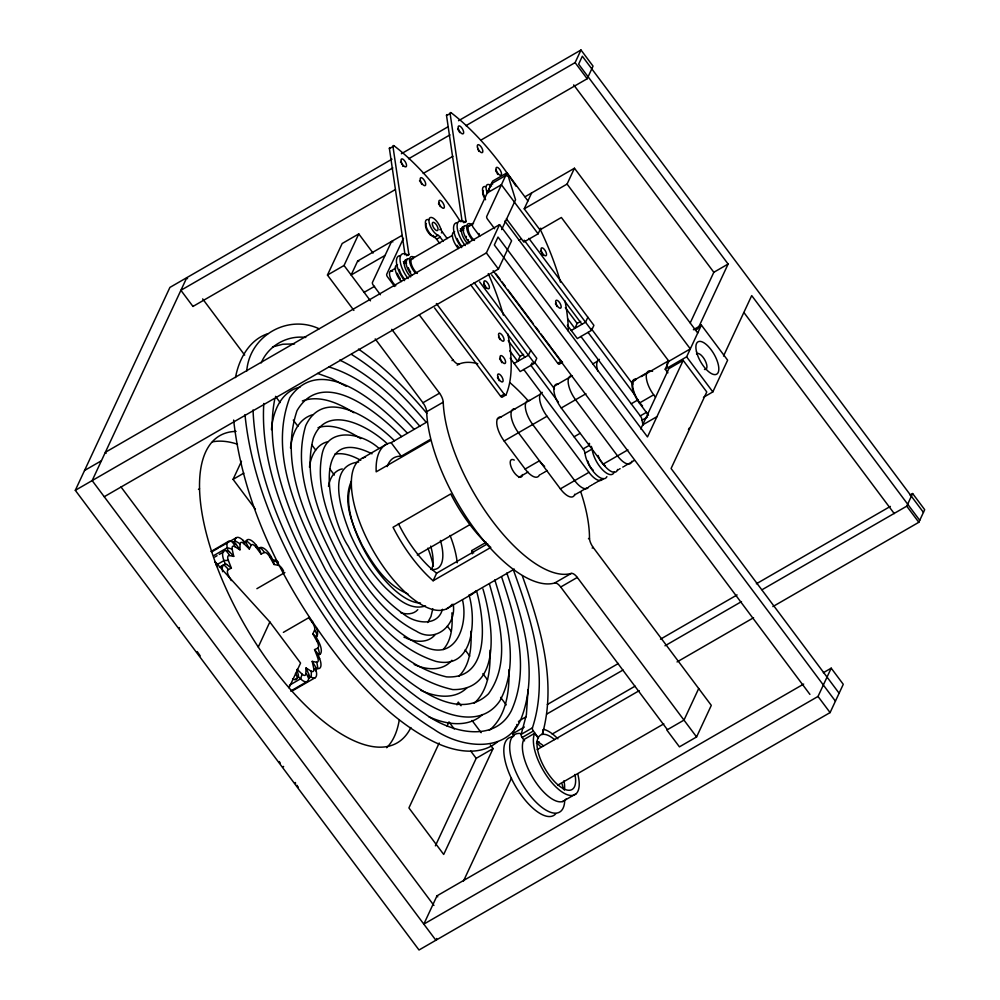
<?xml version="1.0" encoding="UTF-8"?>
<svg xmlns="http://www.w3.org/2000/svg" width="1000" height="1000" viewBox="0 0 1000 1000"><rect width="100%" height="100%" fill="white"/><g stroke="black" fill="none" stroke-linecap="round" stroke-linejoin="round"><path stroke-width="1.5" d="M453.2 604.237C456.85 625.075 435.412 643.612 416.3 631.15C384.288 614.975 362.8 584.025 345.513 553.625C330.138 523.2 314.938 488.325 322.2 453.587C328.413 425.637 363.575 433.663 379.062 448.5M283.6 571.138A6.412 2.637 60 0 0 278.337 565.325L274 564.462L273.587 560.475M213.875 555.513L227.262 547.788A12.825 5.288 60 0 1 232.562 542.137L234.525 545.237A26.387 18.975 -57.9 0 1 234.887 546.638L239.925 549.812L240.062 544.188A26.387 19.913 1.3 0 0 238.925 543.15L235.413 540.975L232.7 542.3M289.413 685.275L300.562 678.825A12.825 5.288 60 0 0 308.637 678.125L306.925 674.675A26.387 19.913 1.3 0 0 305.887 673.587L306.025 667.962L311.062 671.125A26.387 18.975 -57.9 0 1 311.325 672.588L311.288 676.612L308.775 678.3M308.637 678.125L308.7 675.562L311 677.013A12.825 5.288 60 0 0 316.3 671.363L314.713 668.988A26.387 14.775 -12.2 0 0 313.712 668.3L312.213 661.363L316.55 662.237A26.387 22.613 -78.7 0 1 317.125 663.812L317.838 668.175L315.363 669.875M263.8 403.462C260.45 458.562 281.488 511.887 305.738 560.312C332.975 611.425 367.55 660.325 414.45 695.188C437.238 712.887 479.125 731.087 499.8 700.962C520.188 663.4 506.662 618.038 494.812 579.9M271.45 429.675C272.775 412.987 279.887 393.5 297.275 387.85M290.512 447.975C291.8 434.3 298.4 418.575 312.875 414.675M432.812 608.775L430.962 616.525L427.663 622.525M309.488 467.212C310.637 456.438 316.363 444.275 327.875 441.7M328.488 486.413C329.55 478.775 334.087 470.475 342.262 468.9M235.487 377.562C238.863 359.225 249.125 339.875 267.85 333.675M246.737 371.062C249.425 336.15 287.337 313.9 319.1 328.762M274.812 398.837C265.212 447.587 283.425 496.812 302.762 540.887C327.013 591.838 359.3 640.163 402.825 676.637C424.988 694.663 462.887 718.688 488.5 693.787C511.562 661.838 499.225 618.663 489.462 584.038M557.875 738.812A37.312 15.375 60 0 0 543.7 729.362L542.163 734.425A31.45 12.962 60 0 1 554.525 739.587M312.6 621.388L312.512 621.625A26.387 6.662 -36.8 0 1 312.2 622.375A6.412 2.637 60 0 1 314.6 630.15A26.387 23.1 25 0 1 315.575 631.55L317.3 635.212L316.325 637.525L318.238 640.938A12.825 5.288 60 0 1 319.713 654.388L318.25 655.088L319.613 658.55A12.825 5.288 60 0 1 317.6 668.587L315.613 668.188L316.3 671.363M442.475 609.263C437.562 627.388 414.525 623.325 403.338 613.862C379.05 597 361.712 571.925 348.175 546.038C330.462 519.938 307.462 421.675 372 453.812M524.562 740.9L522.137 737.5A2.712 1.125 60 0 1 521.175 734.35L526.388 714.775L528.038 689.638M522.388 576.038C540.262 625.938 557.137 681.525 542.325 734.338A31.45 12.962 60 0 0 538.237 737.8L533.387 731A2.712 1.125 60 0 1 532.425 727.85C549.562 675.438 531.4 619.25 513.25 569.6M823.337 672.712L831.2 668.175L843.275 684.312L830.088 712.588L419.012 950L75.3 490.325L169.913 287.413L391.962 159.175M392.812 167.9L180.9 290.3L192.963 306.438L193.337 305.65M353.888 310.413L327.45 275.062L342.175 243.5L358.762 233.912L373.075 253.062M255.4 509.225L233.062 479.363L241.488 461.287M327.45 275.062L344.038 265.487L358.762 233.912M401.975 235.425L357.663 261.012L351.15 274.988L385.062 255.4M364.525 291.475L364.125 292.35L374.562 286.325M232.562 542.137L234.875 543.587L234.925 541.013A12.825 5.288 60 0 1 243 540.325L244.075 542.712A26.387 13.475 -45.6 0 1 244.1 543.837L249.363 549L251.112 545.237A26.387 23.1 25 0 0 250.037 543.9L246.675 540.962L243.975 542.25M403.475 238.3L386.725 274.225A2.263 0.938 60 0 0 387.575 276.975L394.688 286.5M216.025 564.15L215.212 561.862L269.837 621.975L258.275 647.05M501.662 229.587L515.55 199.8L508.35 176.513L505.838 175.425L491.562 183.675L472.413 224.737A2.263 0.938 60 0 0 473.263 227.475L479.738 236.137M527.925 200.9L506.95 172.838L486.7 216.488A2.263 0.938 60 0 0 487.55 219.225L494.663 228.75M75.3 490.325L486.362 252.913L499.55 224.638L511.613 240.775L498.438 269.05L104.237 496.725M465.925 125.675L575.1 62.625L580.988 50L593.05 66.137L587.163 78.763L480.65 140.275M319.713 654.388L318.587 649.675A26.387 24.038 64.6 0 0 317.762 648.112A6.412 2.637 60 0 0 317.038 641.388L312.85 633.913L314.6 630.15M289.037 687.825L300.575 663.075L269.837 621.975M667.913 372.825L665.2 369.2L668.888 361.275L561.375 217.488L539.963 229.862L524.225 208.825L531.613 192.963M506.388 218.762L523.825 242.075L538.112 233.825L540.75 228.162M524.225 208.825L567.075 184.075L574.462 168.225L697.712 333.038M523.587 354.375L520.025 356.438L517.712 361.388L509.837 350.875M530.737 350.25L528.425 355.2L514.138 363.45M532.062 362.887L530.9 365.363L558.425 402.175M433.113 580.763L490.812 547.438A86.312 35.562 60 0 1 450.737 493.938L393.038 527.263A86.312 35.562 60 0 0 433.113 580.763L436.637 573.2L487.638 543.75M510.2 358.188L520.2 371.55L534.475 363.3L536.788 358.35L479.6 281.863M580.725 321.375L577.15 323.438L574.837 328.4L567.762 318.925M587.863 317.25L585.55 322.212L571.263 330.462M567.337 325.2L577.325 338.562L591.6 330.312L593.913 325.35L528.862 238.35M439.188 743L408.913 807.925L443.7 854.45L493.062 748.6L490.312 744.925M447.088 726.062L449.062 721.838M456.962 704.9L458.275 702.075L461.025 705.75M435.387 845.837L476.188 758.337L493.062 748.6M640.763 428.963L668.888 368.65L683.175 360.4L706.775 391.962L671.087 468.5L839.112 693.225M690.238 322.875L713.825 272.288L728.112 264.037L578.638 64.15L582.337 56.225L923.438 512.388M683.175 360.4L647.487 436.938L498.013 237.05L494.325 244.975L835.413 701.15M728.112 264.037L697.962 328.688L695.362 330.188M665.2 369.2L686.612 356.825L701.4 325.112L727.625 360.175L712.837 391.9L703.462 397.312M803.662 684.075L437 895.837L423.825 924.125L818.012 696.45L831.2 668.175M514.062 735.85L512.55 733.838L515.862 726.737M516.6 725.15L516.962 724.362M436.712 938.487L435.887 940.263L92.163 480.588L186.788 277.675L187.537 278.688M463.512 881L511.463 778.188M723.525 356.025L751.712 295.6L919.737 520.312M698.7 688.538L683.988 720.113L666.838 730.013L679.425 746.85L696.575 736.95L711.3 705.375L593.2 547.45A9.05 3.725 60 0 1 589.487 538.175A119.087 49.075 60 0 0 580.688 491.637M762.1 589.7L906.75 506.163L912.638 493.537L924.7 509.675L918.812 522.3L772.862 606.587M261.175 362.925C268.4 345.675 287.262 335 305.763 337.463M351.375 481.138C341.987 502.163 353.075 525.95 362.137 545.225C373.075 564.4 386.5 585.413 407.95 593.862M435.188 634.587C428.225 643.363 415.337 642.337 406.138 638.1M451.2 661.062L451.9 660.275M443.15 649.6C452.1 639.775 452.688 625.413 451.912 612.825M417.812 609.675C413.537 614.5 406.25 614.637 400.55 612.612M458.812 676.338C470.513 664.712 471.662 646.8 470.95 631.25M450.475 661.825C440.925 671.55 425.525 669.625 414.162 664.5M466.975 687.738C454.712 700.15 434.988 697.05 420.675 690.25M474.212 703.263C488.725 690.037 490.575 668.662 489.988 650.2M317.125 635.812L317.213 635.725A12.825 5.288 60 0 0 316.413 627.775M482.5 714.587C467.825 728.225 445.387 724.463 428.812 716.7M489.35 730.337C506.75 715.738 509.425 690.962 509.012 669.663M497.762 741.625C479.175 757.4 452.15 751.05 432.4 741.038C397.863 723.487 369.925 695.512 345.175 666.213C288.538 595.5 243.725 511.112 233.637 420.037M319.613 658.55L318.4 657.412A26.387 8.188 -21.5 0 0 317.562 657.212L314.562 649.625L317.762 648.112M318.337 640.875L317.65 641.1A26.387 0.8 -29.2 0 0 317.038 641.388M259.975 547.625A12.825 5.288 60 0 1 271.025 556.538L270.438 556.7A26.387 0.8 -29.2 0 0 269.825 556.987A6.412 2.637 60 0 0 264.3 552.525A26.387 24.038 64.6 0 0 263.387 551.013L260.637 547.762L258.525 548.312L256.25 545.275A12.825 5.288 60 0 0 246.2 540.962L245.4 542.675L243 540.325M210.95 551.55L228.312 541.475M291.575 691.325L315.262 677.675M405.05 254.913L389.412 148.6L394.113 145.85A162.913 67.138 60 0 1 460.462 221.675M462.188 221.912L446.538 115.612L451.238 112.85A162.913 67.138 60 0 1 515.962 186.125M401.388 153.725L448.025 126.788M458.537 120.725L580.988 50M408.575 158.8L450 134.875M192.963 306.438L395.45 189.488M423.212 173.45L452.912 156.3M506.95 172.838L492.663 181.088L487.113 192.987L501.4 184.737L538.112 233.825M439.762 229.737L440.875 229.088A4.525 1.863 60 0 0 442.488 232.225L447.225 238.575M441.362 232.875L442.488 232.225M428.688 219.725A10.188 4.2 60 0 0 426.05 226.375A10.188 4.2 60 0 0 434.425 237.325L438 235.263A4.525 1.863 60 0 1 440.175 237.188L443.338 241.412M406.587 255.487L408.825 254.2L392.975 146.537A2.263 0.938 60 0 1 394.113 145.85M463.725 222.488L465.95 221.2L450.112 113.55A2.263 0.938 60 0 1 451.238 112.85M406.75 255.65L407.863 255.012A2.263 0.938 60 0 0 408.825 254.2M463.875 222.662L464.988 222.013A2.263 0.938 60 0 0 465.95 221.2M434.425 237.325A4.525 1.863 60 0 1 436.6 239.25L440.175 237.188M390.5 271.163L395.863 268.062M403.888 263.425L406.575 261.875M410.588 259.562L452.1 235.588M460.125 230.95L464.15 228.625M468.162 226.312L473.525 223.212M525.125 196.713L574.462 168.225M499.55 224.638L105.35 452.3L106.112 453.312M84.537 470.5L101.412 460.763M519.05 240.113L521.425 238.738M198.487 489.412L199.537 488.8M233.062 479.363L243.837 473.125M452.025 360.625L453.062 360.025A9.05 3.725 60 0 0 459.25 364A119.087 49.075 60 0 1 477.788 363.738M457.175 365.188L459.25 364M667.4 729.688L560.712 587.013A9.05 3.725 60 0 0 554.688 583A119.087 49.075 60 0 1 475.412 530.075A119.087 49.075 60 0 1 426.65 411.763A9.05 3.725 60 0 0 422.938 402.762L439.525 393.188L391.788 329.338M426.65 411.763L443.225 402.175A9.05 3.725 60 0 0 439.525 393.188M362.062 458.363L386.825 444.05M430.275 440.588L376.188 471.838A86.312 35.562 60 0 1 391.138 442.675L427.2 421.85M212.087 551.663L218.463 547.987M219.737 547.25L236.325 537.675M214.812 557L217.05 555.712M219.275 554.425L223.738 551.85M434.513 307.863L500.613 396.25L504.188 394.188A2.263 0.938 60 0 0 505.962 394.938A162.913 67.138 60 0 0 507.875 333.988M491.65 274.862L557.737 363.263L561.312 361.2A2.263 0.938 60 0 0 562.513 362.2M505.962 394.938L502.388 397A2.263 0.938 60 0 1 500.613 396.25M562.425 362.337L559.525 364.012A2.263 0.938 60 0 1 557.737 363.263M387.188 466.613A70.838 29.188 60 0 1 401.25 456.213L430.1 439.55M217.262 564.462L224.075 560.538L227.45 560.413A26.387 8.188 -21.5 0 1 228.388 560.562L231.375 568.138L228.175 569.663A6.412 2.637 60 0 0 228.912 576.388L231.262 580.6M219.4 567.337L225.325 564.062L223.962 560.6A12.825 5.288 60 0 1 225.975 550.562L228.738 554.012A26.387 22.613 -78.7 0 1 229.4 555.538A6.412 2.637 60 0 0 228.388 560.562M220.863 566.638L225.325 564.062M497.362 419.038L540.2 394.288M554.487 386.037L572.337 375.725M592.875 363.875L597.337 361.3M272.688 561.638L275.325 560.375L277.675 563.787A26.387 22.613 -78.7 0 1 278.337 565.325M693.375 329.75L701.4 325.112M501.087 416.987A18.1 7.462 60 0 0 496.863 424.5A18.1 7.462 60 0 0 504.15 440.988L547 416.25A18.1 7.462 60 0 1 542.3 392.362M558.225 383.988A18.1 7.462 60 0 0 553.987 391.5A18.1 7.462 60 0 0 561.275 408L585.95 393.75M256.887 588.688L284.875 572.537M632.6 381.1L646.875 372.85M641.237 376.6L669.025 360.55A16.975 6.987 60 0 0 667.1 366.388M668.888 361.275L690.312 348.9L567.075 184.075M574.087 436.788L580.037 433.35M631.213 403.787L638.362 399.663M504.15 440.988L525.125 469.05L539.412 460.8A18.1 7.462 60 0 0 544.637 466.35M636.325 379.05A18.1 7.462 60 0 0 632.1 386.562A18.1 7.462 60 0 0 639.388 403.05L653.662 394.812A18.1 7.462 60 0 1 646.263 376.95A18.1 7.462 60 0 1 652.562 371.35M518.663 477.438L528 472.05M523.763 369.487L583.15 448.913L589.4 445.3M580.9 336.5L640.275 415.913L646.525 412.3M540.2 474.625L539.312 475.15A18.1 7.462 60 0 1 525.125 469.05M541.1 474.113L541.987 473.6M542.888 473.088L543.775 472.562M544.663 472.05L545.562 471.538M546.45 471.025L547.35 470.5M606.888 476.637A18.413 7.588 60 0 1 594.987 473.475A18.413 7.588 60 0 1 584.987 453.15L592.125 449.025A4.525 1.863 60 0 0 591.263 446.362M643.138 424.975A18.413 7.588 60 0 1 642.113 420.163L647.475 417.062M283.375 632.375L309.488 617.288M417.287 555.025L470.462 524.312M642.65 424.913L656.938 416.662M515.375 408.738A18.1 7.462 60 0 0 511.15 416.25A18.1 7.462 60 0 0 518.438 432.75L560.388 488.85L588.95 472.35A18.1 7.462 60 0 0 603.138 478.45L598.675 481.037M561.275 408L603.237 464.1L627.9 449.862M472.262 553.875A70.838 29.188 60 0 0 471.812 550.575L486.238 542.25M574.575 494.95L575.462 494.438M576.362 493.925L579.038 492.375M579.925 491.863L580.825 491.337M581.712 490.825L587.075 487.738M589.75 486.188L590.638 485.675M591.538 485.15L592.425 484.637M593.312 484.125L596 482.575M596.888 482.062L597.788 481.55M617.425 470.2L618.312 469.688M619.2 469.175L620.1 468.663M622.775 467.113L623.663 466.6M624.562 466.075L629.025 463.5M629.913 462.987L630.812 462.475M631.7 461.95L632.6 461.438M633.488 460.925L634.375 460.412M295.138 679.475L297.55 677.8L295.812 673.925A26.387 23.1 25 0 0 295.5 673.45M290.675 691.05L307.25 681.475M514.338 569.113L468.65 595.5A86.312 35.562 60 0 0 476.312 590.638M446.675 608.763L472.013 594.163M588.45 538.775L589.487 538.175M592.163 548.05L593.2 547.45M554.688 583L571.275 573.413A9.05 3.725 60 0 1 577.3 577.438L696.575 736.95M560.712 587.013L577.3 577.438M519.75 720.45L526.312 716.663M547.3 704.538L618.425 663.462M660.487 639.175L737.087 594.925M756.363 583.787L890.337 506.413M910.013 495.05L912.638 493.537M512.55 733.838L524.35 727.013M546.688 714.112L623.05 670.013M664.975 645.8L741.513 601.6M521.175 734.35L532.425 727.85M522.137 737.5L533.387 731M543.013 729.762L543.7 729.362M536.425 743.15L539.05 741.637M552.163 734.062L635.112 686.15M677.05 661.938L753.575 617.737M537.15 749.613L639.225 690.662M557.712 785.15L663.812 723.863M562.612 801.525L576.175 793.688M256.25 545.275L256.45 546.65A26.387 6.662 -36.8 0 1 256.137 547.4L261.1 554.038L264.3 552.525M425.513 605.887C410.238 611.112 396.388 597.987 386.062 588.35C370.737 572.712 358.9 553.862 350.15 533.85C342.362 514 324.938 465.875 358.663 462.013M272.512 346.938L282.887 344.212L294.513 343.963M302.337 400.95C320.125 394.525 338.95 403.438 353.95 412.738M318.025 427.663C332.987 423 348.35 430.712 360.712 438.612M298.625 387.438L300 387.075M334.738 454.188C343.812 452.325 352.938 455.975 360.763 460.312M225.975 550.562L227.95 550.95L227.387 547.737L231.15 548.837A26.387 14.775 -12.2 0 1 232.225 549.462L233.738 556.413L229.4 555.538M328.862 366.938C363.288 377.337 390.275 403.275 414.012 429.2M317.613 373.425L331.525 378.462L346.325 386.362M491.562 183.675L492.663 184.15M392.837 241.962L391.587 241.425L372.438 282.475A2.263 0.938 60 0 0 373.288 285.225L380.412 294.75M357.663 261.012L358.762 261.488M403.95 637.137L405.05 637.638M339.7 360.087C371.45 375.175 397.2 400.225 420.05 426.438M226.725 564.438L231.375 568.138M351.562 354.487C380.312 372.275 404.5 396.475 426.138 422.225M312.85 633.913L316.238 636.688M358.488 349.087C384.325 366.95 406.662 389.4 426.863 413.325M229.312 551.55L233.688 556.35M387.5 443.963C369.462 426.675 326.587 402.688 313.375 438.125C302.288 479.637 321.863 522.212 340.412 558.6C361.4 594.125 387.175 632.05 427.013 647.788C457.375 659.638 468.15 622.75 462.5 599.987M394.45 440.75C374.162 420.462 324.738 385.1 305.712 425.637C291.725 472.5 314.738 521.188 335.763 562.312C359.913 602.212 389.412 646.663 436.1 661.425C473.738 669.938 476.1 620.825 469.4 596.3M297.25 669.425L301.85 673.938A26.387 13.475 -45.6 0 1 301.788 675.113L300.675 678.75L298.163 676.475L297.362 678.188A12.825 5.288 60 0 1 292.587 678.875M314.562 649.625L318.125 653.962M401.525 436.575C378.387 412.962 323.15 366.05 297.013 410.662C278.925 464.513 306.95 521.425 331.475 568.663C359.113 612.7 392.713 664.125 446.512 676.875C491.463 679.688 484.45 618.95 476.575 591.075M236.125 544.3L239.925 549.812M406.95 432.7C381.262 406.225 321.987 350.737 289.75 397.75C267.738 455.675 299.688 519.325 325.8 570.538C356.188 619.062 393.225 676.338 452.837 689.6C504.15 690.512 492.2 620.25 482.95 588.938M575.1 62.625L587.163 78.763M906.75 506.163L918.812 522.3M573.7 84.887L713.825 272.288M743.962 312.587L894.25 513.587M686.612 356.825L712.837 391.9M653.662 394.812L655.487 397.25M591.138 328.462L632.8 384.2M524.188 240.15L591.6 330.312M504.812 221.062L581.975 324.275M588.038 332.375L635.212 395.462M639.388 403.05L648.512 415.25M565.35 307.663L577.15 323.438M486.362 252.913L498.438 269.05M818.012 696.45L830.088 712.588M496.062 273.938L500.3 279.6M502 281.863L505.387 286.4M507.925 289.8L533.35 323.8M535.887 327.2L539.275 331.737M540.975 334L545.212 339.663M546.062 340.8L551.15 347.6M551.987 348.725L561.312 361.2M493.125 270.725L809.925 694.4M534.788 362.512L554.45 388.8M474.137 282.613L534.475 363.3M436.6 239.25L439.762 243.475M470.575 284.675L524.85 357.262M589.163 443.275L589.725 444.025M508.225 340.65L520.025 356.438M547 416.25L588.95 472.35M436.388 303.525L504.188 394.188M419.387 314.988L453.062 360.025M344.038 265.487L370.462 300.837M375.2 338.913L422.938 402.762M391.138 442.675L401.25 456.213M471.812 550.575L473.65 553.038M202.662 298.913L244.7 355.112M275.512 396.337L280.188 402.587M293.263 420.075L297.938 426.312M311.938 445.05L315.675 450.05M329.688 468.787L334.363 475.037M447.375 626.175L451.112 631.175M465.125 649.912L469.787 656.15M482.875 673.637L487.537 679.887M500.613 697.375L506.225 704.875M518.438 721.213L519.188 722.225M472.013 720.438L481.163 732.688M449.65 722.837L454.225 728.962M470.7 751L476.188 758.337M308.888 617.95L312.2 622.375M437 895.837L437.762 896.85M121.025 486.987L433.925 905.45M312.213 661.363L315.538 666.85A2.225 1.95 25 0 1 315.763 667.763M297.875 786.637L298.325 787.288M296.988 785.3L297.438 785.975M295.212 782.475L295.65 783.2M259.375 548.95L261.1 554.038M271.025 556.538L272.938 559.95L274.913 560.337A12.825 5.288 60 0 1 278.387 562.2M269.825 556.987L274 564.462M306.025 667.962L308.725 674.1M249.363 549L246.475 543.413A2.225 1.913 -78.7 0 0 245.863 542.775M506.8 573.013C522.812 618.825 539.475 671.35 521.062 718.888C506.4 754.538 459.775 747.6 433.925 729.312C381.238 696.938 342.488 646.488 310.4 594.575C277.887 539.438 251.412 478.85 244.975 414.6M296.863 669.488L298.375 675M410.863 727.525A177.375 73.088 60 0 1 320.588 719.05A177.375 73.088 60 0 1 216.863 566.438L216.125 564.438M215.212 561.862L216.863 566.438M501.675 577.125C515.562 619.163 530.55 668 511.362 710.725C494 744.35 449 731.75 424.7 713.675C374.425 679.837 337.45 629.788 307.462 577.913C279.062 526.225 255.55 469.588 253.025 409.963M642.525 405.962A16.975 6.987 60 0 1 633.387 390.062A16.975 6.987 60 0 1 635.575 380.075M696.462 353.95A9.05 3.725 60 0 1 705.1 360.475A9.05 3.725 60 0 1 704.475 369.438M389.412 148.6A2.263 0.938 60 0 1 390.538 147.9M488.263 273.612A162.913 67.138 60 0 1 503.338 315.125M404.55 280.625A18.1 7.462 60 0 1 396.675 264.05A18.1 7.462 60 0 1 400.3 255.662M408.113 278.562A18.1 7.462 60 0 1 399.988 259.262A18.1 7.462 60 0 1 407.863 255.012M430.387 234.237A7.025 2.9 60 0 1 430.55 235.35M433.587 235.463A7.025 2.9 60 0 1 427.537 231.412A7.025 2.9 60 0 1 426.262 223.512M403.312 261.725A11.312 4.662 60 0 1 406.575 263.35M410.688 276.887A11.312 4.662 60 0 1 404.363 265.125A11.312 4.662 60 0 1 407.475 259.788M460.588 228.938A4.525 1.863 60 0 1 461.312 230.487M483.575 284.375A4.525 1.863 60 0 1 485.712 288.425M498.525 337.15A4.525 1.863 60 0 1 499.913 339.513M499.575 358.913A4.525 1.863 60 0 1 501.763 362.675M497.425 377.688A4.525 1.863 60 0 1 499.15 380.7M400.487 162.2A4.525 1.863 60 0 1 400.75 162.5M401.538 163.55A4.525 1.863 60 0 1 402 164.363M402.562 165.588A4.525 1.863 60 0 1 402.8 166.363M419.487 180.8A4.525 1.863 60 0 1 421.75 184.4M438.462 203.775A4.525 1.863 60 0 1 440.25 206.625M571.638 375.712A18.1 7.462 60 0 0 575.562 399.75L617.513 455.863A18.1 7.462 60 0 0 631.987 461.188M540.062 229.037A162.913 67.138 60 0 1 560.462 282.125M565.013 300.988A162.913 67.138 60 0 1 568.325 331.2M461.675 247.625A18.1 7.462 60 0 1 453.8 231.062A18.1 7.462 60 0 1 457.438 222.662M465.25 245.562A18.1 7.462 60 0 1 457.113 226.275A18.1 7.462 60 0 1 464.988 222.013M446.538 115.612A2.263 0.938 60 0 1 447.55 114.825M485.588 199.75A7.025 2.9 60 0 1 483.387 190.525M460.438 228.725A11.312 4.662 60 0 1 463.7 230.35M467.812 243.9A11.312 4.662 60 0 1 461.488 232.138A11.312 4.662 60 0 1 464.6 226.788M540.425 251.062A4.525 1.863 60 0 1 540.7 251.375M541.512 252.45A4.525 1.863 60 0 1 542.837 255.425M555.388 303.825A4.525 1.863 60 0 1 557.05 306.525M457.612 129.213A4.525 1.863 60 0 1 459.688 132.6M477.612 149A4.525 1.863 60 0 1 478.875 151.4M495.6 170.787A4.525 1.863 60 0 1 497.675 174.45M588.85 486.7A18.1 7.462 60 0 1 574.675 480.6L532.712 424.5A18.1 7.462 60 0 1 525.425 408A18.1 7.462 60 0 1 529.65 400.487M574.862 494.188A18.1 7.462 60 0 1 560.388 488.85M593.325 470.325A7.925 3.262 60 0 1 587.925 461.188M689.125 428.188A18.1 7.462 60 0 1 688.462 429.613M597.788 371.012A18.1 7.462 60 0 1 599.438 359.363M617.712 469.438A18.1 7.462 60 0 1 603.237 464.1M583.15 448.913A4.525 1.863 60 0 1 584.987 453.15M614.3 471.838A18.413 7.588 60 0 1 602.575 469.812A18.413 7.588 60 0 1 592.125 449.025M605.363 465.863A9.125 3.762 60 0 1 598.125 455.438M438 235.263A10.188 4.2 60 0 1 429.55 224.112A10.188 4.2 60 0 1 432.512 217.763A10.188 4.2 60 0 1 440.875 229.088M489.438 190.512A4.688 1.925 60 0 1 489.525 190.025M640.275 415.913A4.525 1.863 60 0 1 642.113 420.163M485.312 198.012A10.188 4.2 60 0 1 485.412 186.6M487.55 193.388A10.188 4.2 60 0 1 486.488 185.438A10.188 4.2 60 0 1 491.6 186.025M395.8 285.738A9.05 3.725 60 0 1 389.712 275.675A9.05 3.725 60 0 1 392.638 271.238M479.363 234.075A9.05 3.725 60 0 1 478.888 233.463M461.525 245.963A11.312 4.662 60 0 1 457.1 238.525M460.337 230.325A11.312 4.662 60 0 1 460.8 230.588M458.438 248.575A11.312 4.662 60 0 1 452.675 237.825A11.312 4.662 60 0 1 454.663 231.8M458.612 247.237A9.05 3.725 60 0 1 457.088 245.325M472.725 240.325A11.312 4.662 60 0 1 466.65 227.425A11.312 4.662 60 0 1 471.987 224.713M474.475 240.463A9.05 3.725 60 0 1 468.413 230.925A9.05 3.725 60 0 1 470.5 225.637M469.65 242.913A11.312 4.662 60 0 1 463.25 230.987A11.312 4.662 60 0 1 466.575 225.812M468.55 240.138A9.05 3.725 60 0 1 468.175 239.65M466.45 236.95A9.05 3.725 60 0 1 466.163 236.375M415.6 273.325A11.312 4.662 60 0 1 409.538 260.7A11.312 4.662 60 0 1 414.387 257.4M417.35 273.463A9.05 3.725 60 0 1 411.287 263.913A9.05 3.725 60 0 1 413.375 258.625M412.025 275.387A11.312 4.662 60 0 1 406.188 264.312A11.312 4.662 60 0 1 408.625 258.625M410.675 272.137A9.05 3.725 60 0 1 408.263 267.65M404.4 278.962A11.312 4.662 60 0 1 399.275 269.425M401.312 281.575A11.312 4.662 60 0 1 395.55 270.825A11.312 4.662 60 0 1 397.537 264.8M400.325 278.837A9.05 3.725 60 0 1 397.35 273.275M571.275 573.413A119.087 49.075 60 0 1 492 520.5A119.087 49.075 60 0 1 443.225 402.175M509.938 382.688A119.087 49.075 60 0 1 528.4 401.062M522.438 474.55A9.95 4.1 60 0 1 516.775 475.425A9.95 4.1 60 0 1 510.337 464.025A9.95 4.1 60 0 1 514.275 460.087M566.163 798.9A37.312 15.375 60 0 1 536.725 783.65A37.312 15.375 60 0 1 523.688 739.712L534.75 733.225L538.075 737.887A31.45 12.962 60 0 0 555.6 782.7A31.45 12.962 60 0 0 574.938 774.45M577.888 774.425A37.312 15.375 60 0 1 556.35 787.362A37.312 15.375 60 0 1 534.675 733.363M536.675 741.525A31.45 12.962 60 0 1 543.538 745.925M563.95 780.788A31.45 12.962 60 0 1 564.388 790.175M564.688 801.062A44.775 18.45 60 0 1 524.462 787.763A44.775 18.45 60 0 1 520.325 733.487M536.712 742.788A44.775 18.45 60 0 1 540.625 746.75M562.025 783.95A44.775 18.45 60 0 1 563.462 789.312M555.7 813.825A44.775 18.45 60 0 1 514.45 784.338A44.775 18.45 60 0 1 512.925 736.838M215.225 562A177.375 73.088 60 0 1 236.062 431.4M212.45 441.863A177.375 73.088 60 0 1 237.512 444.225M399.263 719.975A177.375 73.088 60 0 1 386.675 747.725M222.688 571.725A12.825 5.288 60 0 1 223.863 564.75L227.275 568.15A26.387 24.038 64.6 0 1 228.175 569.663M251.112 545.237A6.412 2.637 60 0 1 256.137 547.4M258.988 548.475A2.225 1.6 -57.9 0 1 259.262 549.025M240.062 544.188A6.412 2.637 60 0 1 244.1 543.837M235.287 543.625A2.225 2.025 64.6 0 1 236.012 544.375M232.225 549.462A6.412 2.637 60 0 1 234.887 546.638M228.337 550.95A2.225 1.95 25 0 1 229.2 551.625M225.738 564.025A2.225 1.675 1.3 0 1 226.612 564.513M228.463 576.6A26.387 0.8 -29.2 0 1 228.912 576.388M298.25 675.062A2.225 1.913 -78.7 0 1 298.375 676.137M305.887 673.587A6.412 2.637 60 0 1 301.85 673.938M308.612 674.163A2.225 2.025 64.6 0 1 308.875 675.212M313.712 668.3A6.412 2.637 60 0 1 311.062 671.125M317.562 657.212A6.412 2.637 60 0 1 316.55 662.237M318 654.025A2.225 1.675 1.3 0 1 318.35 654.6M420.487 603.013A70.55 29.075 60 0 1 367.6 556.287A70.55 29.075 60 0 1 351 485.538M427.875 548.125A70.55 29.075 60 0 1 433.4 566.15M450.075 535.45A70.838 29.188 60 0 1 457.25 562.788M436.637 573.2A70.838 29.188 60 0 1 398.387 523.587M440.438 540.462A46.75 19.262 60 0 1 430.763 569.35M430.688 546.087A46.75 19.262 60 0 1 432.05 568.3M452.038 604.325A86.312 35.562 60 0 1 374.412 552.8A86.312 35.562 60 0 1 365.475 457.163M179.537 628.162A15.25 6.288 60 0 1 179.075 627.55M200.212 655.837A37.75 15.562 60 0 1 197.25 651.612M283.637 766.75A9.45 3.9 60 0 1 283.288 766.425M280.3 763.162A15.675 6.463 60 0 1 279.275 761.562M696.513 351.75A18.663 7.688 60 0 0 716.012 374.462A18.663 7.688 60 0 0 709.55 347.8A18.663 7.688 60 0 0 696.513 351.75M484.038 283.4A4.525 1.863 60 0 0 488.787 288.788A4.525 1.863 60 0 0 487.1 282.262A4.525 1.863 60 0 0 484.038 283.4M498.675 335.75A4.525 1.863 60 0 0 503.413 341.213A4.525 1.863 60 0 0 501.8 334.712A4.525 1.863 60 0 0 498.675 335.75M500.213 358.075A4.525 1.863 60 0 0 504.938 363.55A4.525 1.863 60 0 0 503.338 357.062A4.525 1.863 60 0 0 500.213 358.075M497.725 376.463A4.525 1.863 60 0 0 502.463 381.95A4.525 1.863 60 0 0 500.875 375.475A4.525 1.863 60 0 0 497.725 376.463M401.15 161.412A4.525 1.863 60 0 0 405.887 166.875A4.525 1.863 60 0 0 404.275 160.387A4.525 1.863 60 0 0 401.15 161.412M420.325 180.188A4.525 1.863 60 0 0 425.062 185.662A4.525 1.863 60 0 0 423.462 179.175A4.525 1.863 60 0 0 420.325 180.188M438.975 202.787A4.525 1.863 60 0 0 443.7 208.287A4.525 1.863 60 0 0 442.137 201.825A4.525 1.863 60 0 0 438.975 202.787M541.175 250.413A4.525 1.863 60 0 0 545.925 255.8A4.525 1.863 60 0 0 544.225 249.262A4.525 1.863 60 0 0 541.175 250.413M555.8 302.762A4.525 1.863 60 0 0 560.538 308.212A4.525 1.863 60 0 0 558.925 301.725A4.525 1.863 60 0 0 555.8 302.762M458.288 128.412A4.525 1.863 60 0 0 463.025 133.875A4.525 1.863 60 0 0 461.4 127.387A4.525 1.863 60 0 0 458.288 128.412M477.45 147.188A4.525 1.863 60 0 0 482.188 152.662A4.525 1.863 60 0 0 480.588 146.175A4.525 1.863 60 0 0 477.45 147.188M496.112 169.788A4.525 1.863 60 0 0 500.838 175.3A4.525 1.863 60 0 0 499.263 168.837A4.525 1.863 60 0 0 496.112 169.788M432.512 225.15A4.688 1.925 60 0 0 437.463 230.575A4.688 1.925 60 0 0 435.562 223.725A4.688 1.925 60 0 0 432.512 225.15"/></g></svg>
